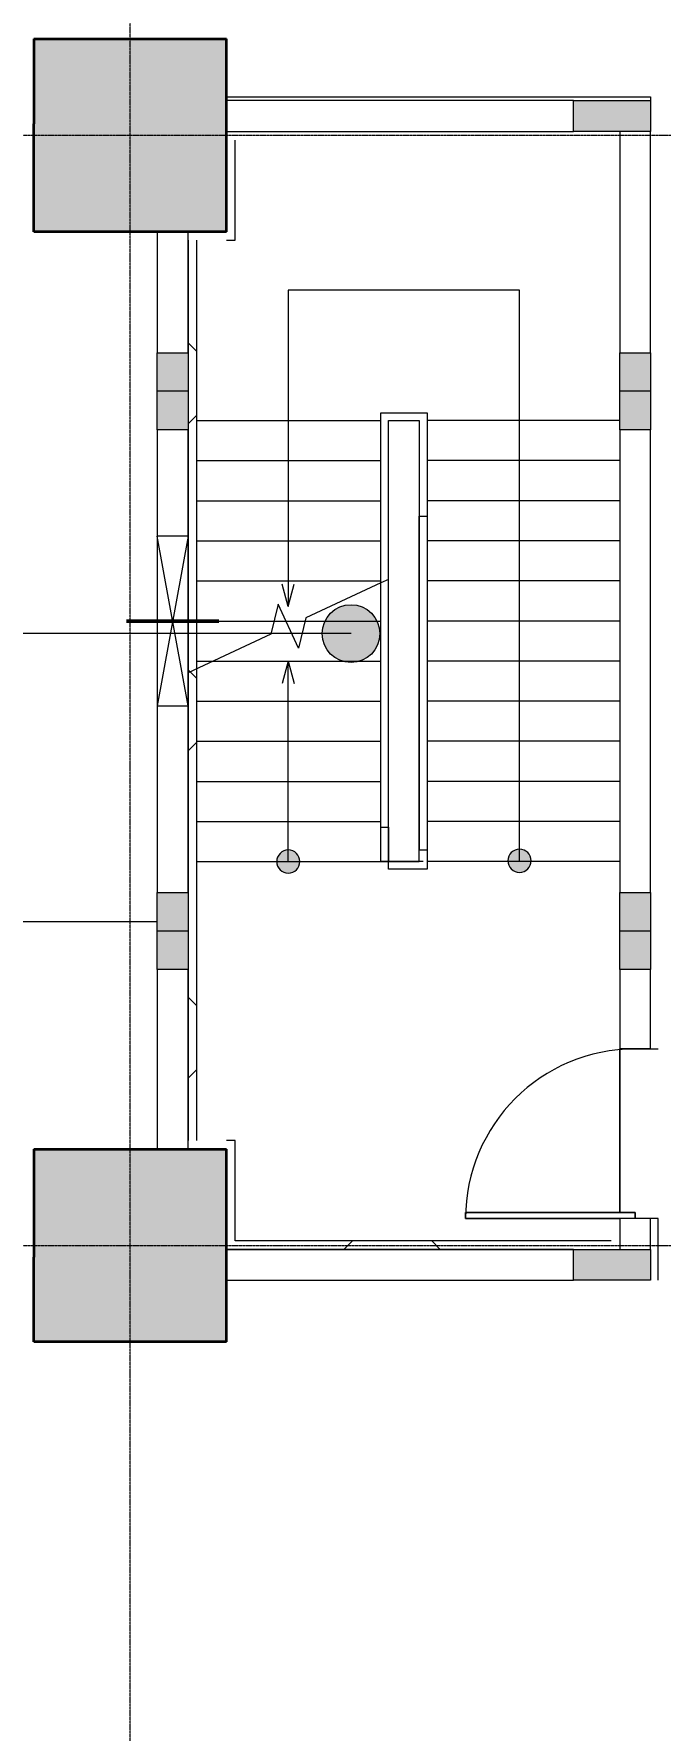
# Model space of a CAD drawing. Header units: millimetres. Extents: x -150677 to 326800, y -31706 to 192400.
# Drawn here: x 121775 to 125837, y 40057 to 51058 of the extents above; entities that cross this region are included whole.
import ezdxf

# ---------------------------------------------------------------- set-up
doc = ezdxf.new("R2010")
doc.units = ezdxf.units.MM
doc.linetypes.add('X-HLP3-AR-F3-LAY-03-001$0$架空线', pattern=[3.97, 2.38, -1.59])
doc.linetypes.add('X-HLP3-AR-F3-LAY-03-001$0$轴网线', pattern=[22.04, 18.38, -1.83, 0, -1.83])
doc.layers.get('0').update_dxf_attribs({"color": 8})
doc.layers.get('Defpoints').update_dxf_attribs({"color": 8})
for name, color, linetype, lineweight in [('X-HLP3-AR-F3-LAY-03-001$0$A-ANNO-DIMS', 8, 'Continuous', 9), ('X-HLP3-AR-F3-LAY-03-001$0$A-AREA-IDEN', 8, 'Continuous', 9), ('X-HLP3-AR-F3-LAY-03-001$0$A-DETL-GENF', 8, 'Continuous', 18), ('X-HLP3-AR-F3-LAY-03-001$0$A-DOOR', 8, 'Continuous', 5), ('X-HLP3-AR-F3-LAY-03-001$0$A-DOOR-OPNG', 8, 'Continuous', 5), ('X-HLP3-AR-F3-LAY-03-001$0$A-FLOR', 8, 'Continuous', 5), ('X-HLP3-AR-F3-LAY-03-001$0$A-FLOR-HRAL', 8, 'Continuous', 5), ('X-HLP3-AR-F3-LAY-03-001$0$A-GENM', 8, 'Continuous', 5), ('X-HLP3-AR-F3-LAY-03-001$0$A-WALL', 8, 'Continuous', 5), ('X-HLP3-AR-F3-LAY-03-001$0$A-WALL-PATT', 8, 'Continuous', 9), ('X-HLP3-AR-F3-LAY-03-001$0$S-COLS', 8, 'Continuous', 5), ('X-HLP3-AR-F3-LAY-03-001$0$S-GRID', 8, 'Continuous', 9), ('X-HLP3-AR-F3-LAY-03-001$0$S-STRS', 8, 'Continuous', 5), ('X-HLP3-AR-F3-LAY-03-001$0$S-STRS-MBND', 8, 'Continuous', 5)]:
    doc.layers.add(name, color=color, linetype=linetype, lineweight=lineweight)
doc.styles.add('X-HLP3-AR-F3-LAY-03-001$0$RomanD_3', font='romand__.ttf', dxfattribs={"width": 0.65, "height": 1400})
doc.styles.add('X-HLP3-AR-F3-LAY-03-001$0$RomanD_4', font='romand__.ttf', dxfattribs={"width": 0.65, "height": 350})
doc.styles.add('X-HLP3-AR-F3-LAY-03-001$0$RomanD_5', font='romand__.ttf', dxfattribs={"width": 0.65, "height": 500})
doc.dimstyles.new('X-HLP3-AR-F3-LAY-03-001$0$1mm', dxfattribs={"dimscale": 304.8, "dimtxt": 501.787367, "dimasz": 0.82021, "dimexe": 1.64042, "dimexo": 0.0625, "dimgap": 0, "dimtad": 1, "dimdec": 0, "dimzin": 0, "dimdsep": 46, "dimtxsty": 'X-HLP3-AR-F3-LAY-03-001$0$RomanD_5', "dimblk1": 'X-HLP3-AR-F3-LAY-03-001$0$_Oblique', "dimblk2": 'X-HLP3-AR-F3-LAY-03-001$0$_Oblique', "dimsah": 1, "dimcen": 0.09, "dimazin": 0, "dimtfac": 1, "dimtdec": 4, "dimtix": 1, "dimtmove": 0, "dimatfit": 3, "dimfxl": 1.64042, "dimfxlon": 1, "dimtvp": 1, "dimtolj": 1, "dimtzin": 0, "dimlwd": 18, "dimlwe": 18, "dimarcsym": 2})
doc.dimstyles.new('X-HLP3-AR-F3-LAY-03-001$0$第一_二道尺寸线', dxfattribs={"dimscale": 304.8, "dimtxt": 1405.004626, "dimasz": 1.64042, "dimexe": 4.10105, "dimexo": 0.0625, "dimgap": 0, "dimtad": 1, "dimdec": 0, "dimzin": 0, "dimdsep": 46, "dimtxsty": 'X-HLP3-AR-F3-LAY-03-001$0$RomanD_3', "dimblk1": 'X-HLP3-AR-F3-LAY-03-001$0$_Oblique', "dimblk2": 'X-HLP3-AR-F3-LAY-03-001$0$_Oblique', "dimsah": 1, "dimcen": 0.09, "dimazin": 0, "dimtfac": 1, "dimtdec": 4, "dimtix": 1, "dimtmove": 0, "dimatfit": 3, "dimfxl": 8.2021, "dimfxlon": 1, "dimtvp": 1, "dimtolj": 1, "dimtzin": 0, "dimlwd": 18, "dimlwe": 18, "dimarcsym": 2})
pattern_1 = [(45, (-4e-09, 2e-10), (-1060.66, 1060.66), []), (135, (-4e-09, 2e-10), (-1060.66, -1060.66), [])]

# ---------------------------------------------------------------- blocks, each defined once
blk = doc.blocks.new('X-HLP3-AR-F3-LAY-03-001$0$X-ST-F3-03-C-001_HLP2_rvt-1-LAY-3F-1_500-A')
at = {"layer": 'X-HLP3-AR-F3-LAY-03-001$0$S-COLS', "true_color": 0xc0c0c0}
for points in [[(123025, 49775), (123025, 51025), (121775, 51025), (121775, 49775), (122775, 49775)], [(122089, 42575), (123025, 42575), (123025, 43825), (121775, 43825), (121775, 42575)]]:
    blk.add_hatch(color=9, dxfattribs=at).paths.add_polyline_path(points, flags=0)
at = {"layer": 'X-HLP3-AR-F3-LAY-03-001$0$S-COLS', "true_color": 0x808080}
for points in [[(125275, 50425), (125775, 50425), (125775, 50625), (125275, 50625), (125275, 50589)], [(122775, 48740), (122775, 48990), (122575, 48990), (122575, 48740)], [(125630, 48740), (125775, 48740), (125775, 48990), (125575, 48990), (125575, 48740)], [(122775, 48490), (122775, 48740), (122575, 48740), (122575, 48490)], [(125639, 48490), (125775, 48490), (125775, 48740), (125575, 48740), (125575, 48490)], [(122775, 45240), (122775, 45490), (122575, 45490), (122575, 45240)], [(125694, 45240), (125775, 45240), (125775, 45490), (125575, 45490), (125575, 45240)], [(122775, 44990), (122775, 45240), (122575, 45240), (122575, 44990)], [(125575, 44990), (125775, 44990), (125775, 45240), (125575, 45240)], [(125775, 42975), (125775, 43175), (125275, 43175), (125275, 42975), (125694, 42975)]]:
    blk.add_hatch(color=8, dxfattribs=at).paths.add_polyline_path(points, flags=0)
at = {"layer": 'X-HLP3-AR-F3-LAY-03-001$0$S-COLS', "color": 8, "lineweight": 35, "true_color": 0x808080}
for p, q in [((121775, 51025), (121775, 50475)), ((121775, 51025), (123025, 51025)), ((123025, 49775), (123025, 51025)), ((121775, 49775), (121775, 50475)), ((123025, 49775), (121775, 49775)), ((121775, 43825), (121775, 43125)), ((121775, 43825), (123025, 43825)), ((123025, 42575), (123025, 43825)), ((121775, 42575), (121775, 43125)), ((123025, 42575), (121775, 42575))]:
    blk.add_line(p, q, dxfattribs=at)
at = {"layer": 'X-HLP3-AR-F3-LAY-03-001$0$S-COLS', "color": 9, "lineweight": 15, "true_color": 0xc0c0c0}
for p, q in [((125275, 50625), (125775, 50625)), ((125275, 50600), (125275, 50625)), ((125775, 50625), (125775, 50425)), ((125275, 50425), (125275, 50600)), ((125775, 50425), (125275, 50425)), ((122575, 48740), (122575, 48990)), ((122575, 48990), (122775, 48990)), ((122775, 48990), (122775, 48740)), ((125575, 48740), (125575, 48990)), ((125575, 48990), (125775, 48990)), ((125775, 48990), (125775, 48740)), ((122775, 48740), (122575, 48740)), ((122575, 48490), (122575, 48740)), ((122775, 48740), (122775, 48490)), ((125775, 48740), (125575, 48740)), ((125575, 48490), (125575, 48740)), ((125775, 48740), (125775, 48490)), ((122775, 48490), (122575, 48490)), ((125775, 48490), (125575, 48490)), ((122575, 45490), (122775, 45490)), ((122575, 45240), (122575, 45490)), ((122775, 45490), (122775, 45240)), ((125575, 45490), (125775, 45490)), ((125575, 45240), (125575, 45490)), ((125775, 45490), (125775, 45240)), ((122575, 44990), (122575, 45240)), ((122575, 45240), (122775, 45240)), ((122775, 45240), (122775, 44990)), ((125575, 44990), (125575, 45240)), ((125575, 45240), (125775, 45240)), ((125775, 45240), (125775, 44990)), ((122775, 44990), (122575, 44990)), ((125775, 44990), (125575, 44990)), ((125275, 43175), (125575, 43175)), ((125275, 42975), (125275, 43175)), ((125575, 43175), (125775, 43175)), ((125775, 43175), (125775, 42975)), ((125775, 42975), (125275, 42975))]:
    blk.add_line(p, q, dxfattribs=at)
blk = doc.blocks.new('X-HLP3-AR-F3-LAY-03-001$0$栏杆扶手 - 栏杆扶手-1083291-LAY-3F-1_500-A')
at = {"layer": 'X-HLP3-AR-F3-LAY-03-001$0$A-FLOR-HRAL', "lineweight": 15}
for p, q in [((124025, 48550), (124025, 48600)), ((124025, 48550), (124025, 48600)), ((124025, 48600), (124325, 48600)), ((124025, 48550), (124025, 48600)), ((124025, 47497), (124025, 48550)), ((124075, 48550), (124275, 48550)), ((124075, 47520), (124075, 48550)), ((124275, 48550), (124275, 47930)), ((124325, 48600), (124325, 47930))]:
    blk.add_line(p, q, dxfattribs=at)
blk = doc.blocks.new('X-HLP3-AR-F3-LAY-03-001$0$顶部扶栏类型 - 顶部扶栏_内部_-1083299-LAY-3F-1_500-A')
at = {"layer": 'X-HLP3-AR-F3-LAY-03-001$0$A-FLOR-HRAL', "lineweight": 15}
for p, q in [((124275, 47930), (124325, 47930)), ((124275, 45765), (124275, 47930)), ((124325, 47930), (124325, 45765)), ((124275, 45765), (124325, 45765)), ((124275, 45690), (124275, 45765)), ((124325, 45765), (124325, 45640)), ((124075, 45640), (124075, 45690)), ((124075, 45690), (124200, 45690)), ((124200, 45690), (124275, 45690)), ((124200, 45640), (124075, 45640)), ((124325, 45640), (124200, 45640))]:
    blk.add_line(p, q, dxfattribs=at)
blk = doc.blocks.new('X-HLP3-AR-F3-LAY-03-001$0$顶部扶栏类型 - 顶部扶栏_内部_-V19-LAY-3F-1_500-A')
at = {"layer": 'X-HLP3-AR-F3-LAY-03-001$0$A-FLOR-HRAL', "lineweight": 15}
for p, q in [((124275, 47930), (124275, 45765)), ((124325, 47930), (124325, 45765)), ((124325, 45765), (124325, 45640)), ((124075, 45640), (124075, 45690)), ((124200, 45690), (124075, 45690)), ((124300, 45690), (124200, 45690)), ((124200, 45640), (124075, 45640)), ((124325, 45640), (124200, 45640))]:
    blk.add_line(p, q, dxfattribs=at)
blk = doc.blocks.new('X-HLP3-AR-F3-LAY-03-001$0$顶部扶栏类型 - 顶部扶栏_内部_-1755868-LAY-3F-1_500-A')
at = {"layer": 'X-HLP3-AR-F3-LAY-03-001$0$A-FLOR-HRAL', "lineweight": 15}
for p, q in [((124025, 45914), (124075, 45914)), ((124025, 45690), (124025, 45914)), ((124075, 45914), (124075, 45690)), ((124075, 45690), (124025, 45690))]:
    blk.add_line(p, q, dxfattribs=at)
blk = doc.blocks.new('X-HLP3-AR-F3-LAY-03-001$0$顶部扶栏类型 - 顶部扶栏_内部_-V41-LAY-3F-1_500-A')
at = {"layer": 'X-HLP3-AR-F3-LAY-03-001$0$A-FLOR-HRAL', "lineweight": 15}
for p, q in [((124075, 47520), (124025, 47497)), ((124025, 45690), (124025, 47497)), ((124075, 45690), (124075, 47520)), ((124025, 45690), (124075, 45690))]:
    blk.add_line(p, q, dxfattribs=at)
blk = doc.blocks.new('X-HLP3-AR-F3-LAY-03-001$0$上楼梯路径-C - 顺砌剖面-1881069-LAY-3F-1_500-A')
at = {"layer": 'X-HLP3-AR-F3-LAY-03-001$0$A-DETL-GENF', "true_color": 0x808080}
blk.add_hatch(color=8, dxfattribs=at).paths.add_polyline_path([(0, -75), (19, -72), (53, -53), (72, -19), (72, 19), (53, 53), (19, 72), (-19, 72), (-53, 53), (-65, 38), (-75, 0), (-65, -37), (-37, -65), (-19, -72)], flags=0)
at = {"layer": 'X-HLP3-AR-F3-LAY-03-001$0$A-DETL-GENF'}
for p, q in [((0, 0), (0, -75)), ((0, -75), (0, -1300)), ((0, -1300), (-39, -1155)), ((0, -1300), (39, -1155))]:
    blk.add_line(p, q, dxfattribs=at)
for start, end in [(90, 270), (270, 90)]:
    blk.add_arc((0, 0), 75, start, end, dxfattribs=at)
blk = doc.blocks.new('X-HLP3-AR-F3-LAY-03-001$0$下楼梯路径-C - 顺砌剖面-1882488-LAY-3F-1_500-A')
at = {"layer": 'X-HLP3-AR-F3-LAY-03-001$0$A-DETL-GENF', "true_color": 0x808080}
blk.add_hatch(color=8, dxfattribs=at).paths.add_polyline_path([(613, 1180), (613, 1142), (621, 1123), (648, 1096), (686, 1086), (718, 1096), (739, 1108), (751, 1123), (761, 1161), (751, 1198), (723, 1226), (686, 1236), (648, 1226), (621, 1198)], flags=0)
at = {"layer": 'X-HLP3-AR-F3-LAY-03-001$0$A-DETL-GENF'}
for p, q in [((613, 1161), (-3014, 1161)), ((-3014, 1161), (-3014, -339)), ((686, 1161), (613, 1161)), ((-964, -339), (-1109, -300)), ((-3014, -339), (-964, -339)), ((-964, -339), (-1109, -378))]:
    blk.add_line(p, q, dxfattribs=at)
for start, end in [(0, 180), (180, 0)]:
    blk.add_arc((686, 1161), 75, start, end, dxfattribs=at)
blk = doc.blocks.new('X-HLP3-AR-F3-LAY-03-001$0$AR-F3-00-STA-001_HLP2_rvt-1-LAY-3F-1_500-A')
at = {"layer": 'X-HLP3-AR-F3-LAY-03-001$0$S-STRS', "lineweight": 15}
for p, q in [((122831, 48550), (124025, 48550)), ((125575, 48550), (124325, 48550)), ((122831, 48290), (124025, 48290)), ((125575, 48290), (124325, 48290)), ((122831, 48030), (124025, 48030)), ((125575, 48030), (124325, 48030)), ((122831, 47770), (124025, 47770)), ((125575, 47770), (124325, 47770)), ((122831, 47510), (124025, 47510)), ((125575, 47510), (124325, 47510)), ((122831, 47250), (123333, 47250)), ((123333, 47250), (123410, 47250)), ((123410, 47250), (123533, 47250)), ((123533, 47250), (124025, 47250)), ((125575, 47250), (124325, 47250)), ((122831, 46990), (122938, 46990)), ((122938, 46990), (124025, 46990)), ((125575, 46990), (124325, 46990)), ((122831, 46730), (124025, 46730)), ((125575, 46730), (124325, 46730)), ((122831, 46470), (124025, 46470)), ((125575, 46470), (124325, 46470)), ((122831, 46210), (124025, 46210)), ((125575, 46210), (124325, 46210)), ((122831, 45950), (124025, 45950)), ((125575, 45950), (124325, 45950)), ((122831, 45690), (123350, 45690)), ((123350, 45690), (123500, 45690)), ((123500, 45690), (124025, 45690)), ((124851, 45690), (124325, 45690)), ((124998, 45690), (124854, 45690)), ((125575, 45690), (124998, 45690)), ((125575, 43415), (125575, 44475))]:
    blk.add_line(p, q, dxfattribs=at)
at = {"layer": 'X-HLP3-AR-F3-LAY-03-001$0$S-STRS', "linetype": 'X-HLP3-AR-F3-LAY-03-001$0$架空线', "lineweight": 15}
for p, q in [((122831, 48550), (124025, 48550)), ((125575, 48550), (124325, 48550)), ((122831, 48290), (124025, 48290)), ((125575, 48290), (124325, 48290)), ((122831, 48030), (124025, 48030)), ((125575, 48030), (124325, 48030)), ((122831, 47770), (124025, 47770)), ((125575, 47770), (124325, 47770)), ((122831, 47510), (124025, 47510)), ((125575, 47510), (124325, 47510)), ((122831, 47250), (123333, 47250)), ((123333, 47250), (123410, 47250)), ((123410, 47250), (123533, 47250)), ((123533, 47250), (124025, 47250)), ((125575, 47250), (124325, 47250)), ((122831, 46990), (122938, 46990)), ((122938, 46990), (124025, 46990)), ((125575, 46990), (124325, 46990)), ((122831, 46730), (124025, 46730)), ((125575, 46730), (124325, 46730)), ((122831, 46470), (124025, 46470)), ((125575, 46470), (124325, 46470)), ((122831, 46210), (124025, 46210)), ((125575, 46210), (124325, 46210)), ((122831, 45950), (124025, 45950)), ((125575, 45950), (124325, 45950)), ((122831, 45690), (123350, 45690)), ((123350, 45690), (123500, 45690)), ((123500, 45690), (124025, 45690)), ((124851, 45690), (124325, 45690)), ((124998, 45690), (124854, 45690)), ((125575, 45690), (124998, 45690))]:
    blk.add_line(p, q, dxfattribs=at)
at = {"layer": 'X-HLP3-AR-F3-LAY-03-001$0$S-STRS-MBND', "lineweight": 15}
for p, q in [((124025, 47497), (123538, 47270)), ((123359, 47359), (123312, 47164)), ((123491, 47075), (123359, 47359)), ((123538, 47270), (123491, 47075)), ((123312, 47164), (122775, 46914))]:
    blk.add_line(p, q, dxfattribs=at)
at = {"lineweight": 15}
for name, p, rotation in [('X-HLP3-AR-F3-LAY-03-001$0$下楼梯路径-C - 顺砌剖面-1882488-LAY-3F-1_500-A', (123764, 46381), 269.9999999999998), ('X-HLP3-AR-F3-LAY-03-001$0$上楼梯路径-C - 顺砌剖面-1881069-LAY-3F-1_500-A', (123425, 45690), 180)]:
    blk.add_blockref(name, p, dxfattribs=dict(at, rotation=rotation))
at = {"color": 163, "lineweight": 15, "true_color": 0x667fcc}
for name in ['X-HLP3-AR-F3-LAY-03-001$0$栏杆扶手 - 栏杆扶手-1083291-LAY-3F-1_500-A', 'X-HLP3-AR-F3-LAY-03-001$0$顶部扶栏类型 - 顶部扶栏_内部_-1083299-LAY-3F-1_500-A', 'X-HLP3-AR-F3-LAY-03-001$0$顶部扶栏类型 - 顶部扶栏_内部_-V19-LAY-3F-1_500-A', 'X-HLP3-AR-F3-LAY-03-001$0$顶部扶栏类型 - 顶部扶栏_内部_-V41-LAY-3F-1_500-A', 'X-HLP3-AR-F3-LAY-03-001$0$顶部扶栏类型 - 顶部扶栏_内部_-1755868-LAY-3F-1_500-A']:
    blk.add_blockref(name, (0, 0), dxfattribs=at)
blk = doc.blocks.new('X-HLP3-AR-F3-LAY-03-001$0$单扇平开防火门_带观察窗 - FM乙1123-V1-LAY-3F-1_500-A')
at = {"layer": 'X-HLP3-AR-F3-LAY-03-001$0$A-DOOR'}
for p, q in [((510, -1100), (510, 0)), ((550, 0), (510, 0)), ((510, 0), (510, -700)), ((510, 0), (550, 0)), ((550, 0), (550, -1100)), ((550, -700), (550, -100)), ((510, -700), (510, -900)), ((550, -900), (550, -700)), ((510, -900), (510, -1100)), ((550, -1100), (550, -900)), ((550, -1100), (510, -1100)), ((510, -1100), (550, -1100))]:
    blk.add_line(p, q, dxfattribs=at)
blk.add_arc((550, 0), 1100, 180, 270, dxfattribs=at)
at = {"layer": 'X-HLP3-AR-F3-LAY-03-001$0$A-DOOR-OPNG'}
for p, q in [((-550, 100), (-550, -100)), ((550, 99), (550, -100))]:
    blk.add_line(p, q, dxfattribs=at)
blk = doc.blocks.new('X-HLP3-AR-F3-LAY-03-001$0$矩形墙洞-D - H-4459045-LAY-3F-1_500-A')
at = {"layer": 'X-HLP3-AR-F3-LAY-03-001$0$A-GENM', "color": 7, "lineweight": 50}
blk.add_line((125, -300), (125, 300), dxfattribs=at)
at = {"layer": 'X-HLP3-AR-F3-LAY-03-001$0$A-GENM'}
for p, q in [((675, 100), (-425, 100)), ((-425, 100), (-425, -100)), ((675, 100), (-425, -100)), ((-425, 100), (675, -100)), ((675, -100), (675, 100)), ((-425, -100), (675, -100))]:
    blk.add_line(p, q, dxfattribs=at)
blk = doc.blocks.new('X-HLP3-AR-F3-LAY-03-001$0$_Oblique')
at = {"color": 0, "linetype": 'ByBlock', "lineweight": -2}
blk.add_line((-0.5, -0.5), (0.5, 0.5), dxfattribs=at)
blk = doc.blocks.new('*D931')
at = {"layer": 'Defpoints', "color": 0, "transparency": 16777216}
for p in [(-20000, 159050), (-22500, -650), (-20000, -650), (194400, -17706.224274), (201600, -17706.224274), (201600, -20206.224274)]:
    blk.add_point(p, dxfattribs=at)
at = {"layer": 'X-HLP3-AR-F3-LAY-03-001$0$A-ANNO-DIMS', "color": 0, "lineweight": 18, "transparency": 16777216}
for p, q in [((-20019.05, 159050), (-23750, 159050)), ((-22500, 159050), (-22500, -650)), ((-20019.05, -650), (-23750, -650)), ((194400, -17725.274274), (194400, -21456.224274)), ((201600, -17725.274274), (201600, -21456.224274)), ((194400, -20206.224274), (201600, -20206.224274))]:
    blk.add_line(p, q, dxfattribs=at)
at = {"layer": 'X-HLP3-AR-F3-LAY-03-001$0$A-ANNO-DIMS', "color": 0, "lineweight": 18, "transparency": 16777216, "xscale": 500.0000000000001, "yscale": 500.0000000000001, "zscale": 500.0000000000001}
for p, rotation in [((-22500, 159050), 90), ((-22500, -650), 270), ((194400, -20206.224274), 180)]:
    blk.add_blockref('X-HLP3-AR-F3-LAY-03-001$0$_Oblique', p, dxfattribs=dict(at, rotation=rotation))
blk.add_blockref('X-HLP3-AR-F3-LAY-03-001$0$_Oblique', (201600, -20206.224274), dxfattribs=at)
at = {"layer": 'X-HLP3-AR-F3-LAY-03-001$0$A-ANNO-DIMS', "color": 0, "lineweight": 18, "transparency": 16777216, "insert": (-23200, 79200), "char_height": 1400, "width": 5836.1730636, "attachment_point": 5, "rotation": 90, "style": 'X-HLP3-AR-F3-LAY-03-001$0$RomanD_3'}
blk.add_mtext('\\A1;159700', dxfattribs=at)
at = {"layer": 'X-HLP3-AR-F3-LAY-03-001$0$A-ANNO-DIMS', "color": 0, "lineweight": 18, "transparency": 16777216, "insert": (198000, -19506.224274), "char_height": 1400, "width": 3890.7820424, "attachment_point": 5, "style": 'X-HLP3-AR-F3-LAY-03-001$0$RomanD_3'}
blk.add_mtext('\\A1;7200', dxfattribs=at)
blk = doc.blocks.new('*D932')
at = {"layer": 'Defpoints', "color": 0, "transparency": 16777216}
for p in [(293100, 180900), (-300, 178400), (293100, 178400), (201600, -17706.224274), (208800, -17706.224274), (208800, -20206.224274)]:
    blk.add_point(p, dxfattribs=at)
at = {"layer": 'X-HLP3-AR-F3-LAY-03-001$0$A-ANNO-DIMS', "color": 0, "lineweight": 18, "transparency": 16777216}
for p, q in [((-300, 178419.05), (-300, 182150)), ((293100, 178419.05), (293100, 182150)), ((-300, 180900), (293100, 180900)), ((201600, -17725.274274), (201600, -21456.224274)), ((208800, -17725.274274), (208800, -21456.224274)), ((201600, -20206.224274), (208800, -20206.224274))]:
    blk.add_line(p, q, dxfattribs=at)
at = {"layer": 'X-HLP3-AR-F3-LAY-03-001$0$A-ANNO-DIMS', "color": 0, "lineweight": 18, "transparency": 16777216, "xscale": 500.0000000000001, "yscale": 500.0000000000001, "zscale": 500.0000000000001, "rotation": 180}
for p in [(-300, 180900), (201600, -20206.224274)]:
    blk.add_blockref('X-HLP3-AR-F3-LAY-03-001$0$_Oblique', p, dxfattribs=at)
at = {"layer": 'X-HLP3-AR-F3-LAY-03-001$0$A-ANNO-DIMS', "color": 0, "lineweight": 18, "transparency": 16777216, "xscale": 500.0000000000001, "yscale": 500.0000000000001, "zscale": 500.0000000000001}
for p in [(293100, 180900), (208800, -20206.224274)]:
    blk.add_blockref('X-HLP3-AR-F3-LAY-03-001$0$_Oblique', p, dxfattribs=at)
at = {"layer": 'X-HLP3-AR-F3-LAY-03-001$0$A-ANNO-DIMS', "color": 0, "lineweight": 18, "transparency": 16777216, "char_height": 1400, "attachment_point": 5, "style": 'X-HLP3-AR-F3-LAY-03-001$0$RomanD_3'}
for s, insert, width in [('\\A1;293400', (146400, 181600), 5836.1730636), ('\\A1;7200', (205200, -19506.224274), 3890.7820424)]:
    blk.add_mtext(s, dxfattribs=dict(at, insert=insert, width=width))
blk = doc.blocks.new('*D918')
at = {"layer": 'Defpoints', "color": 0, "transparency": 16777216}
for p in [(276070, 149800), (276570, 149800), (276070, 147400), (14400, -17706), (21600, -17706), (21600, -20206)]:
    blk.add_point(p, dxfattribs=at)
at = {"layer": 'X-HLP3-AR-F3-LAY-03-001$0$A-ANNO-DIMS', "color": 0, "lineweight": 18, "transparency": 16777216}
for p, q in [((276089, 149800), (277070, 149800)), ((276570, 147400), (276570, 149800)), ((276089, 147400), (277070, 147400)), ((14400, -17725), (14400, -21456)), ((21600, -17725), (21600, -21456)), ((14400, -20206), (21600, -20206))]:
    blk.add_line(p, q, dxfattribs=at)
for p, xscale, yscale, zscale, rotation in [((276570, 149800), 250, 250, 250, 90), ((276570, 147400), 250, 250, 250, 270), ((14400, -20206), 500.0000000000001, 500.0000000000001, 500.0000000000001, 180)]:
    blk.add_blockref('X-HLP3-AR-F3-LAY-03-001$0$_Oblique', p, dxfattribs=dict(at, xscale=xscale, yscale=yscale, zscale=zscale, rotation=rotation))
at = {"layer": 'X-HLP3-AR-F3-LAY-03-001$0$A-ANNO-DIMS', "color": 0, "lineweight": 18, "transparency": 16777216, "xscale": 500.0000000000001, "yscale": 500.0000000000001, "zscale": 500.0000000000001}
blk.add_blockref('X-HLP3-AR-F3-LAY-03-001$0$_Oblique', (21600, -20206), dxfattribs=at)
at = {"layer": 'X-HLP3-AR-F3-LAY-03-001$0$A-ANNO-DIMS', "color": 0, "lineweight": 18, "transparency": 16777216, "insert": (276320, 148600), "char_height": 500, "width": 1389.57, "attachment_point": 5, "rotation": 90, "style": 'X-HLP3-AR-F3-LAY-03-001$0$RomanD_5'}
blk.add_mtext('\\A1;2400', dxfattribs=at)
at = {"layer": 'X-HLP3-AR-F3-LAY-03-001$0$A-ANNO-DIMS', "color": 0, "lineweight": 18, "transparency": 16777216, "insert": (18000, -19506), "char_height": 1400, "width": 3890.78, "attachment_point": 5, "style": 'X-HLP3-AR-F3-LAY-03-001$0$RomanD_3'}
blk.add_mtext('\\A1;7200', dxfattribs=at)
blk = doc.blocks.new('*D919')
at = {"layer": 'Defpoints', "color": 0, "transparency": 16777216}
for p in [(276070, 151200), (276570, 151200), (276070, 149800), (21600, -17706), (28800, -17706), (28800, -20206)]:
    blk.add_point(p, dxfattribs=at)
at = {"layer": 'X-HLP3-AR-F3-LAY-03-001$0$A-ANNO-DIMS', "color": 0, "lineweight": 18, "transparency": 16777216}
for p, q in [((276089, 151200), (277070, 151200)), ((276570, 149800), (276570, 151200)), ((276089, 149800), (277070, 149800)), ((21600, -17725), (21600, -21456)), ((28800, -17725), (28800, -21456)), ((21600, -20206), (28800, -20206))]:
    blk.add_line(p, q, dxfattribs=at)
for p, xscale, yscale, zscale, rotation in [((276570, 151200), 250, 250, 250, 90), ((276570, 149800), 250, 250, 250, 270), ((21600, -20206), 500.0000000000001, 500.0000000000001, 500.0000000000001, 180)]:
    blk.add_blockref('X-HLP3-AR-F3-LAY-03-001$0$_Oblique', p, dxfattribs=dict(at, xscale=xscale, yscale=yscale, zscale=zscale, rotation=rotation))
at = {"layer": 'X-HLP3-AR-F3-LAY-03-001$0$A-ANNO-DIMS', "color": 0, "lineweight": 18, "transparency": 16777216, "xscale": 500.0000000000001, "yscale": 500.0000000000001, "zscale": 500.0000000000001}
blk.add_blockref('X-HLP3-AR-F3-LAY-03-001$0$_Oblique', (28800, -20206), dxfattribs=at)
at = {"layer": 'X-HLP3-AR-F3-LAY-03-001$0$A-ANNO-DIMS', "color": 0, "lineweight": 18, "transparency": 16777216, "insert": (276320, 150500), "char_height": 500, "width": 1389.57, "attachment_point": 5, "rotation": 90, "style": 'X-HLP3-AR-F3-LAY-03-001$0$RomanD_5'}
blk.add_mtext('\\A1;1400', dxfattribs=at)
at = {"layer": 'X-HLP3-AR-F3-LAY-03-001$0$A-ANNO-DIMS', "color": 0, "lineweight": 18, "transparency": 16777216, "insert": (25200, -19506), "char_height": 1400, "width": 3890.78, "attachment_point": 5, "style": 'X-HLP3-AR-F3-LAY-03-001$0$RomanD_3'}
blk.add_mtext('\\A1;7200', dxfattribs=at)
blk = doc.blocks.new('*D945')
at = {"layer": 'Defpoints', "color": 0, "transparency": 16777216}
for p in [(6206, 155675), (5706, 152515), (6206, 152515), (144000, -17706), (151200, -17706), (151200, -20206)]:
    blk.add_point(p, dxfattribs=at)
at = {"layer": 'X-HLP3-AR-F3-LAY-03-001$0$A-ANNO-DIMS', "color": 0, "lineweight": 18, "transparency": 16777216}
for p, q in [((6187, 155675), (5206, 155675)), ((5706, 155675), (5706, 152515)), ((6187, 152515), (5206, 152515)), ((144000, -17725), (144000, -21456)), ((151200, -17725), (151200, -21456)), ((144000, -20206), (151200, -20206))]:
    blk.add_line(p, q, dxfattribs=at)
for p, xscale, yscale, zscale, rotation in [((5706, 155675), 250, 250, 250, 90), ((5706, 152515), 250, 250, 250, 270), ((144000, -20206), 500.0000000000001, 500.0000000000001, 500.0000000000001, 180)]:
    blk.add_blockref('X-HLP3-AR-F3-LAY-03-001$0$_Oblique', p, dxfattribs=dict(at, xscale=xscale, yscale=yscale, zscale=zscale, rotation=rotation))
at = {"layer": 'X-HLP3-AR-F3-LAY-03-001$0$A-ANNO-DIMS', "color": 0, "lineweight": 18, "transparency": 16777216, "xscale": 500.0000000000001, "yscale": 500.0000000000001, "zscale": 500.0000000000001}
blk.add_blockref('X-HLP3-AR-F3-LAY-03-001$0$_Oblique', (151200, -20206), dxfattribs=at)
at = {"layer": 'X-HLP3-AR-F3-LAY-03-001$0$A-ANNO-DIMS', "color": 0, "lineweight": 18, "transparency": 16777216, "insert": (5531, 154095), "char_height": 350, "width": 972.7, "attachment_point": 5, "rotation": 90, "style": 'X-HLP3-AR-F3-LAY-03-001$0$RomanD_4'}
blk.add_mtext('\\A1;3160', dxfattribs=at)
at = {"layer": 'X-HLP3-AR-F3-LAY-03-001$0$A-ANNO-DIMS', "color": 0, "lineweight": 18, "transparency": 16777216, "insert": (147600, -19506), "char_height": 1400, "width": 3890.78, "attachment_point": 5, "style": 'X-HLP3-AR-F3-LAY-03-001$0$RomanD_3'}
blk.add_mtext('\\A1;7200', dxfattribs=at)
blk = doc.blocks.new('*D914')
at = {"layer": 'Defpoints', "color": 0, "transparency": 16777216}
for p in [(276070, 149800), (276570, 149800), (276070, 147400), (100800, -17706), (108000, -17706), (108000, -20206)]:
    blk.add_point(p, dxfattribs=at)
at = {"layer": 'X-HLP3-AR-F3-LAY-03-001$0$A-ANNO-DIMS', "color": 0, "lineweight": 18, "transparency": 16777216}
for p, q in [((276089, 149800), (277070, 149800)), ((276570, 147400), (276570, 149800)), ((276089, 147400), (277070, 147400)), ((100800, -17725), (100800, -21456)), ((108000, -17725), (108000, -21456)), ((100800, -20206), (108000, -20206))]:
    blk.add_line(p, q, dxfattribs=at)
for p, xscale, yscale, zscale, rotation in [((276570, 149800), 250, 250, 250, 90), ((276570, 147400), 250, 250, 250, 270), ((100800, -20206), 500.0000000000001, 500.0000000000001, 500.0000000000001, 180)]:
    blk.add_blockref('X-HLP3-AR-F3-LAY-03-001$0$_Oblique', p, dxfattribs=dict(at, xscale=xscale, yscale=yscale, zscale=zscale, rotation=rotation))
at = {"layer": 'X-HLP3-AR-F3-LAY-03-001$0$A-ANNO-DIMS', "color": 0, "lineweight": 18, "transparency": 16777216, "xscale": 500.0000000000001, "yscale": 500.0000000000001, "zscale": 500.0000000000001}
blk.add_blockref('X-HLP3-AR-F3-LAY-03-001$0$_Oblique', (108000, -20206), dxfattribs=at)
at = {"layer": 'X-HLP3-AR-F3-LAY-03-001$0$A-ANNO-DIMS', "color": 0, "lineweight": 18, "transparency": 16777216, "insert": (276320, 148600), "char_height": 500, "width": 1389.57, "attachment_point": 5, "rotation": 90, "style": 'X-HLP3-AR-F3-LAY-03-001$0$RomanD_5'}
blk.add_mtext('\\A1;2400', dxfattribs=at)
at = {"layer": 'X-HLP3-AR-F3-LAY-03-001$0$A-ANNO-DIMS', "color": 0, "lineweight": 18, "transparency": 16777216, "insert": (104400, -19506), "char_height": 1400, "width": 3890.78, "attachment_point": 5, "style": 'X-HLP3-AR-F3-LAY-03-001$0$RomanD_3'}
blk.add_mtext('\\A1;7200', dxfattribs=at)
blk = doc.blocks.new('*D915')
at = {"layer": 'Defpoints', "color": 0, "transparency": 16777216}
for p in [(276070, 151200), (276570, 151200), (276070, 149800), (108000, -17706), (115200, -17706), (115200, -20206)]:
    blk.add_point(p, dxfattribs=at)
at = {"layer": 'X-HLP3-AR-F3-LAY-03-001$0$A-ANNO-DIMS', "color": 0, "lineweight": 18, "transparency": 16777216}
for p, q in [((276089, 151200), (277070, 151200)), ((276570, 149800), (276570, 151200)), ((276089, 149800), (277070, 149800)), ((108000, -17725), (108000, -21456)), ((115200, -17725), (115200, -21456)), ((108000, -20206), (115200, -20206))]:
    blk.add_line(p, q, dxfattribs=at)
for p, xscale, yscale, zscale, rotation in [((276570, 151200), 250, 250, 250, 90), ((276570, 149800), 250, 250, 250, 270), ((108000, -20206), 500.0000000000001, 500.0000000000001, 500.0000000000001, 180)]:
    blk.add_blockref('X-HLP3-AR-F3-LAY-03-001$0$_Oblique', p, dxfattribs=dict(at, xscale=xscale, yscale=yscale, zscale=zscale, rotation=rotation))
at = {"layer": 'X-HLP3-AR-F3-LAY-03-001$0$A-ANNO-DIMS', "color": 0, "lineweight": 18, "transparency": 16777216, "xscale": 500.0000000000001, "yscale": 500.0000000000001, "zscale": 500.0000000000001}
blk.add_blockref('X-HLP3-AR-F3-LAY-03-001$0$_Oblique', (115200, -20206), dxfattribs=at)
at = {"layer": 'X-HLP3-AR-F3-LAY-03-001$0$A-ANNO-DIMS', "color": 0, "lineweight": 18, "transparency": 16777216, "insert": (276320, 150500), "char_height": 500, "width": 1389.57, "attachment_point": 5, "rotation": 90, "style": 'X-HLP3-AR-F3-LAY-03-001$0$RomanD_5'}
blk.add_mtext('\\A1;1400', dxfattribs=at)
at = {"layer": 'X-HLP3-AR-F3-LAY-03-001$0$A-ANNO-DIMS', "color": 0, "lineweight": 18, "transparency": 16777216, "insert": (111600, -19506), "char_height": 1400, "width": 3890.78, "attachment_point": 5, "style": 'X-HLP3-AR-F3-LAY-03-001$0$RomanD_3'}
blk.add_mtext('\\A1;7200', dxfattribs=at)

msp = doc.modelspace()

# ---------------------------------------------------------------- hatches: boundary and pattern name
at = {"layer": 'X-HLP3-AR-F3-LAY-03-001$0$A-AREA-IDEN', "lineweight": 18}
h = msp.add_hatch(color=256, dxfattribs=at)
edge = h.paths.add_edge_path(flags=0)
edge.add_arc((123832, 47168.3), 187.5, 0, 360)
at = {"layer": 'X-HLP3-AR-F3-LAY-03-001$0$A-WALL-PATT', "lineweight": 5}
h = msp.add_hatch(dxfattribs=at)
h.set_pattern_fill('FP_14', color=256, style=0, pattern_type=2)
h.set_pattern_definition(pattern_1)
h.paths.add_polyline_path([(122775, 43881), (122831, 43881), (122831, 49719), (122775, 49719), (122775, 44990)], flags=0)
h = msp.add_hatch(dxfattribs=at)
h.set_pattern_fill('FP_14', color=256, style=0, pattern_type=2)
h.set_pattern_definition(pattern_1)
h.paths.add_polyline_path([(123891.2, 43175), (125519, 43175), (125519, 43231), (123025, 43231), (123025, 43175)], flags=0)

# ---------------------------------------------------------------- linework, layer by layer
at = {"layer": 'X-HLP3-AR-F3-LAY-03-001$0$A-AREA-IDEN', "lineweight": 18}
msp.add_line((123832, 47168.3), (119562.5, 47168.3), dxfattribs=at)
msp.add_circle((123832, 47168.3), 187.5, dxfattribs=at)
at = {"layer": 'X-HLP3-AR-F3-LAY-03-001$0$A-FLOR'}
for p, q in [((122575, 45300), (121325, 45300)), ((125575, 44475), (125575, 43415))]:
    msp.add_line(p, q, dxfattribs=at)
at = {"layer": 'X-HLP3-AR-F3-LAY-03-001$0$A-WALL'}
for p, q in [((123025, 50650), (125775, 50650)), ((125775, 50650), (125775, 50625)), ((123081, 49719), (123081, 50369)), ((122775, 49719), (122775, 48990)), ((122831, 43881), (122831, 49719)), ((123025, 49719), (123081, 49719)), ((122775, 48490), (122775, 45490)), ((122775, 44990), (122775, 43881)), ((125775, 44475), (125825, 44475)), ((123081, 43881), (123025, 43881)), ((123081, 43231), (123081, 43881)), ((125825, 43375), (125775, 43375)), ((125825, 42975), (125825, 43375)), ((125519, 43231), (123081, 43231)), ((123025, 43175), (125275, 43175))]:
    msp.add_line(p, q, dxfattribs=at)
at = {"layer": 'X-HLP3-AR-F3-LAY-03-001$0$A-WALL', "lineweight": 9}
for p, q in [((125275, 50625), (123025, 50625)), ((123025, 50425), (125275, 50425)), ((125575, 50425), (125575, 48990)), ((125775, 48990), (125775, 50425)), ((122575, 49775), (122575, 48990)), ((122775, 48990), (122775, 49775)), ((122575, 48490), (122575, 45490)), ((122775, 45490), (122775, 48490)), ((125575, 48490), (125575, 45490)), ((125775, 45490), (125775, 48490)), ((122575, 44990), (122575, 43825)), ((122775, 43825), (122775, 44990)), ((125575, 44990), (125575, 44475)), ((125775, 44475), (125775, 44990)), ((125575, 44475), (125775, 44475)), ((125775, 43375), (125575, 43375)), ((125575, 43375), (125575, 43175)), ((125775, 43175), (125775, 43375)), ((125275, 43175), (123025, 43175)), ((123025, 42975), (125275, 42975))]:
    msp.add_line(p, q, dxfattribs=at)
at = {"layer": 'X-HLP3-AR-F3-LAY-03-001$0$S-GRID', "linetype": 'X-HLP3-AR-F3-LAY-03-001$0$轴网线'}
for p, q in [((122400, -17706.2), (122400, 174400)), ((-16000, 50400), (308800, 50400)), ((-16000, 43200), (308800, 43200))]:
    msp.add_line(p, q, dxfattribs=at)

# ---------------------------------------------------------------- block references
at = {"lineweight": 5}
for name in ['X-HLP3-AR-F3-LAY-03-001$0$X-ST-F3-03-C-001_HLP2_rvt-1-LAY-3F-1_500-A', 'X-HLP3-AR-F3-LAY-03-001$0$AR-F3-00-STA-001_HLP2_rvt-1-LAY-3F-1_500-A']:
    msp.add_blockref(name, (0, 0), dxfattribs=at)
at = {"layer": 'X-HLP3-AR-F3-LAY-03-001$0$A-DOOR', "rotation": 270}
msp.add_blockref('X-HLP3-AR-F3-LAY-03-001$0$单扇平开防火门_带观察窗 - FM乙1123-V1-LAY-3F-1_500-A', (125675, 43925), dxfattribs=at)
at = {"layer": 'X-HLP3-AR-F3-LAY-03-001$0$A-GENM', "rotation": 270}
msp.add_blockref('X-HLP3-AR-F3-LAY-03-001$0$矩形墙洞-D - H-4459045-LAY-3F-1_500-A', (122675, 47375), dxfattribs=at)

# ---------------------------------------------------------------- dimensions: what is measured, and where the dimension line sits
at = {"layer": 'X-HLP3-AR-F3-LAY-03-001$0$A-ANNO-DIMS', "lineweight": 18}
for base, p1, p2, override, picture, middle in [((293100, 180900), (-300, 178400), (293100, 178400), {"dimpost": '<>', "dimfxl": 293400}, '*D932', (146400, 181600)), ((151200, -20206.2), (144000, -17706.2), (151200, -17706.2), {"dimpost": '<>', "dimfxl": 7200}, '*D945', (147600, -19506.2)), ((28800, -20206.2), (21600, -17706.2), (28800, -17706.2), {"dimpost": '<>', "dimfxl": 7200}, '*D919', (25200, -19506.2)), ((21600, -20206.2), (14400, -17706.2), (21600, -17706.2), {"dimpost": '<>', "dimfxl": 7200}, '*D918', (18000, -19506.2))]:
    dim = msp.add_linear_dim(base=base, p1=p1, p2=p2, dimstyle='X-HLP3-AR-F3-LAY-03-001$0$第一_二道尺寸线', override=override, dxfattribs=at)
    dim.commit()
    dim.dimension.update_dxf_attribs({"geometry": picture, "text_midpoint": middle})
for base, p1, p2, dimstyle, override, picture, middle in [((-22500, -650), (-20000, 159050), (-20000, -650), 'X-HLP3-AR-F3-LAY-03-001$0$第一_二道尺寸线', {"dimpost": '<>', "dimfxl": 159700}, '*D931', (-23200, 79200)), ((276569.8, 151200), (276069.8, 149800), (276069.8, 151200), 'X-HLP3-AR-F3-LAY-03-001$0$1mm', {"dimpost": '<>', "dimfxl": 1400}, '*D915', (276319.8, 150500)), ((276569.8, 149800), (276069.8, 147400), (276069.8, 149800), 'X-HLP3-AR-F3-LAY-03-001$0$1mm', {"dimpost": '<>', "dimfxl": 2400}, '*D914', (276319.8, 148600))]:
    dim = msp.add_linear_dim(base=base, p1=p1, p2=p2, angle=90, dimstyle=dimstyle, override=override, dxfattribs=at)
    dim.commit()
    dim.dimension.update_dxf_attribs({"geometry": picture, "text_midpoint": middle})

doc.saveas('drawing.dxf')
